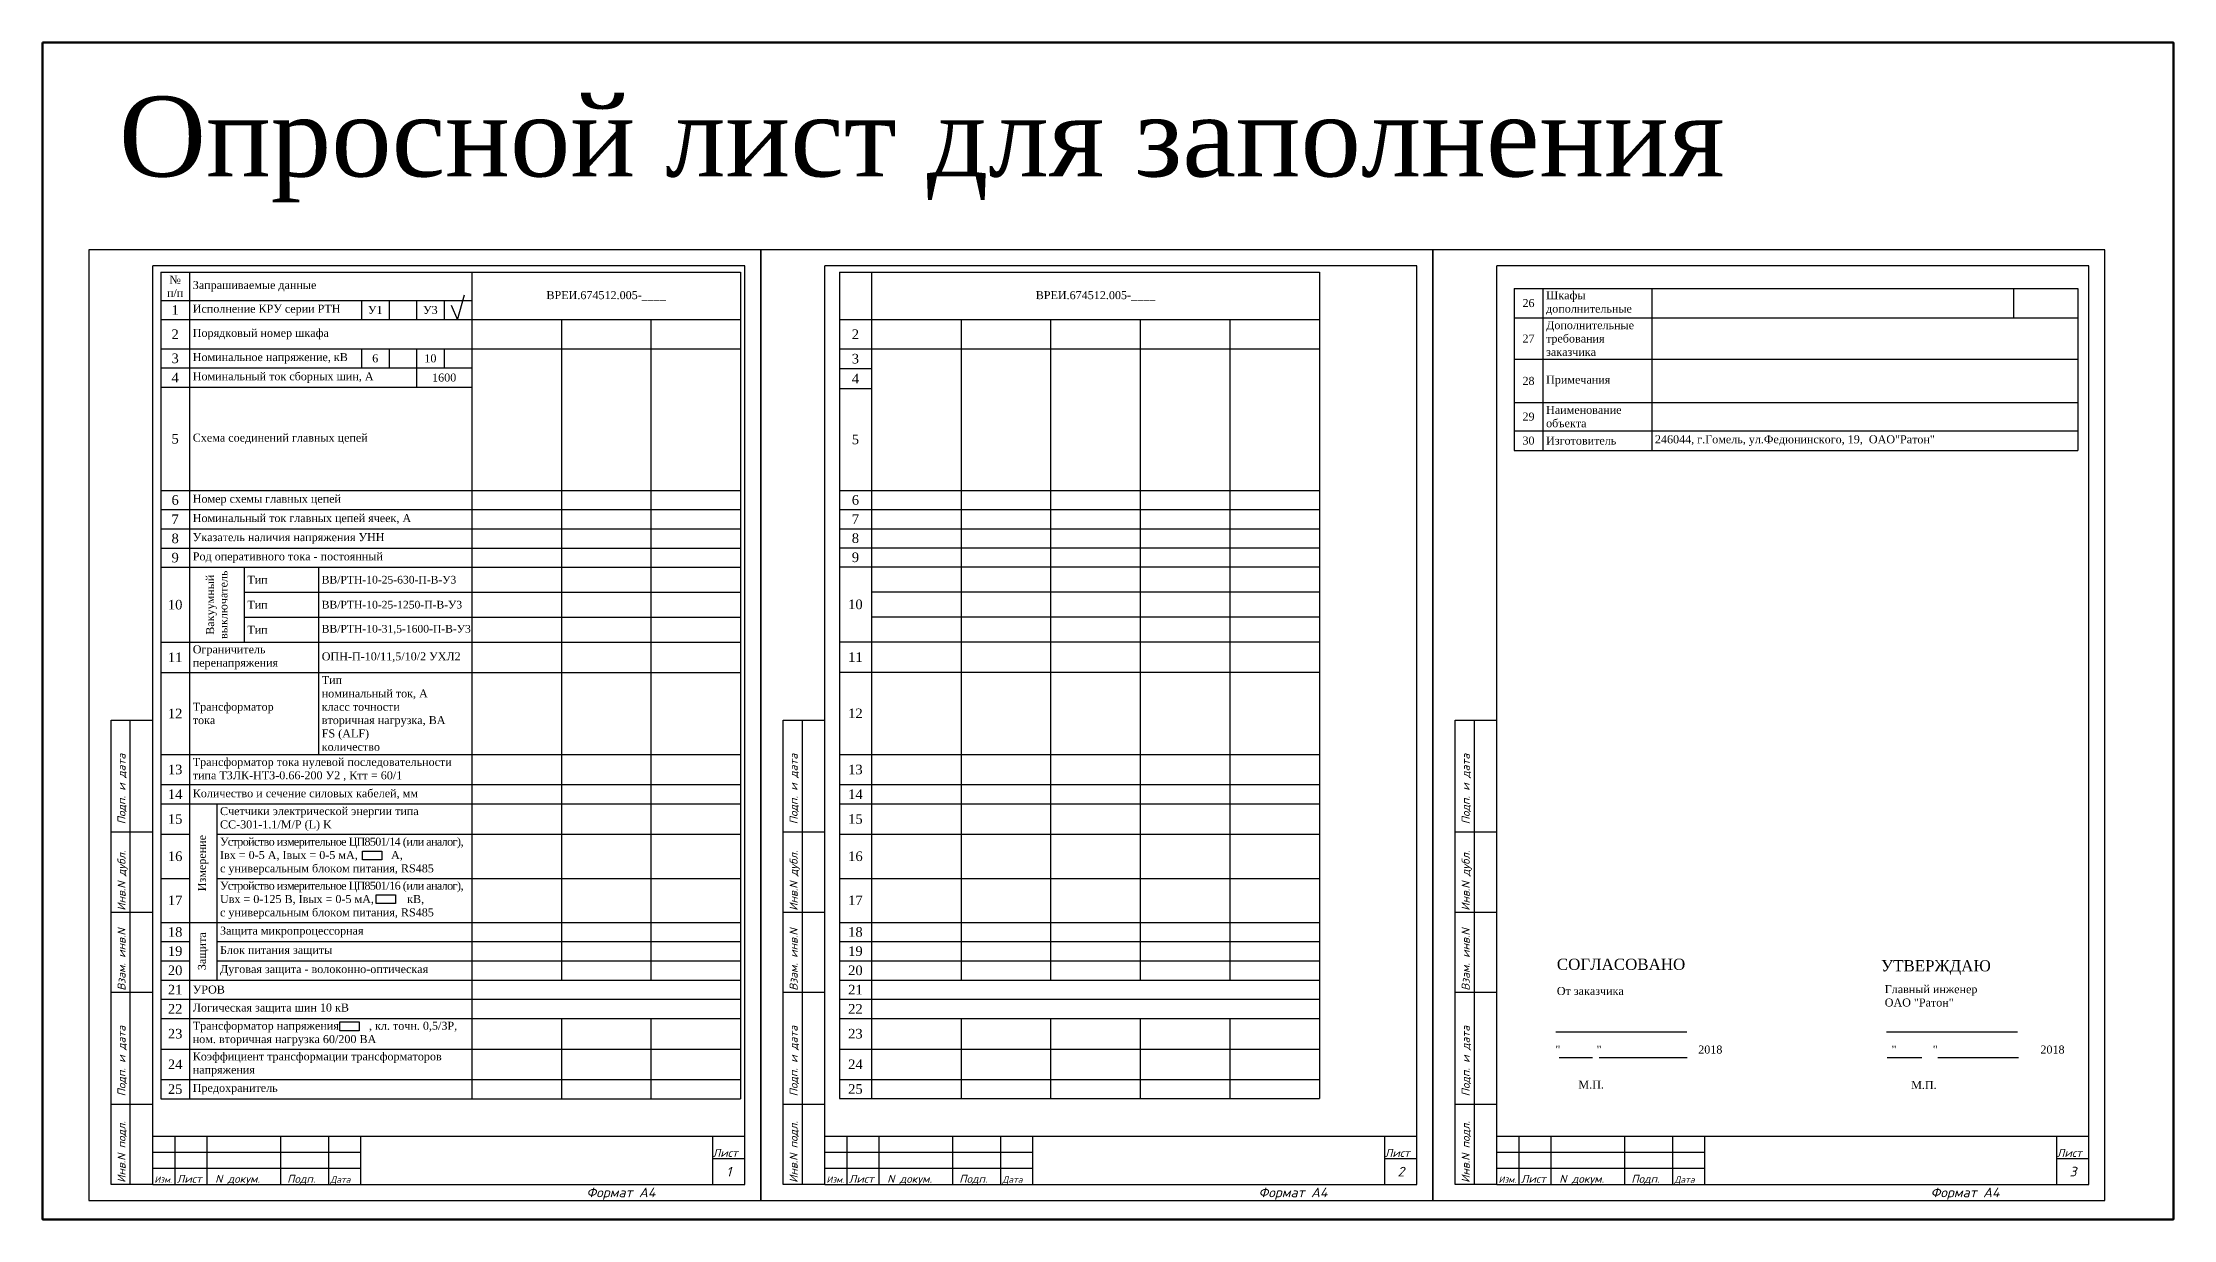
# Model space of a CAD drawing. Extents: x -115 to 1245, y -69 to 298.
# Drawn here: x -115 to 551, y -69 to 298 of the extents above; entities that cross this region are included whole.
import ezdxf
from ezdxf.enums import TextEntityAlignment as Align

# ---------------------------------------------------------------- set-up
doc = ezdxf.new("R2010")
doc.units = 0
doc.header["$MEASUREMENT"] = 0
doc.layers.get('0').update_dxf_attribs({"linetype": 'CONTINUOUS'})
doc.layers.add('1', color=7, linetype='CONTINUOUS')
doc.styles.add('ESKD1', font='simplex.shx', dxfattribs={"oblique": 15, "height": 3})
doc.styles.add('SIM', font='simplex.shx', dxfattribs={"oblique": 15})
doc.styles.get("Standard").update_dxf_attribs({"font": 'TIMES.TTF', "height": 2.5})
doc.styles.add('Бланк', font='TIMES.TTF', dxfattribs={"height": 2.5})
doc.styles.add('ОЛ', font='TIMES.TTF')

# ---------------------------------------------------------------- blocks, each defined once
blk = doc.blocks.new('*T36')
at = {"color": 0, "linetype": 'ByBlock', "lineweight": -2, "transparency": 16777216}
for p, q in [((0, 0), (176.19, 0)), ((0, 0), (0, -22.13)), ((9, 0), (9, -22.13)), ((43, 0), (43, -22.13)), ((156, 0), (156, -9.19)), ((176.19, 0), (176.19, -22.13)), ((0, -9.19), (176.19, -9.19)), ((0, -22.13), (176.19, -22.13))]:
    blk.add_line(p, q, dxfattribs=at)
at = {"color": 0, "transparency": 16777216, "char_height": 2.5, "style": 'Бланк'}
for s, insert, width, attachment_point in [('26', (4.5, -4.59), 7, 5), ('Шкафы дополнительные', (10, -4.59), 32, 4), ('Дополнительные требования заказчика', (10, -15.66), 32, 4), ('27', (4.5, -15.66), 7, 5)]:
    blk.add_mtext(s, dxfattribs=dict(at, insert=insert, width=width, attachment_point=attachment_point))
blk = doc.blocks.new('*U12')
at = {"linetype": 'Continuous'}
blk.add_line((0, 0), (0, -297), dxfattribs=at)
at = {"layer": '1', "color": 0}
for p, q in [((210, 0), (0, 0)), ((210, -297), (210, 0)), ((20, -292), (20, -5)), ((205, -5), (20, -5)), ((205, -292), (205, -5)), ((7, -292), (7, -147)), ((7, -147), (20, -147)), ((13, -292), (13, -147)), ((20, -182), (7, -182)), ((20, -207), (7, -207)), ((20, -232), (7, -232)), ((20, -267), (7, -267)), ((205, -277), (20, -277)), ((27, -292), (27, -277)), ((37, -292), (37, -277)), ((60, -292), (60, -277)), ((75, -292), (75, -277)), ((85, -292), (85, -277)), ((195, -292), (195, -277)), ((85, -282), (20, -282)), ((205, -284), (195, -284)), ((20, -292), (7, -292)), ((85, -287), (20, -287)), ((20, -292), (205, -292)), ((0, -297), (210, -297))]:
    blk.add_line(p, q, dxfattribs=at)
at = {"style": 'ОЛ', "flags": 2}
for tag, height, p in [('НОМЕР', 3, (140, -281.62)), ('ОБЪЕКТ', 2, (140, -287.4))]:
    blk.add_attdef(tag, text='', height=height, dxfattribs=at).set_placement(p, align=Align.MIDDLE_CENTER)
at = {"style": 'ESKD1', "oblique": 15}
blk.add_attdef('ЛИСТ', text='', height=3, dxfattribs=at).set_placement((200, -288), align=Align.MIDDLE_CENTER)
at = {"layer": '1', "color": 0, "style": 'SIM', "oblique": 15}
for s, p in [('Подп. и дата', (11.5, -179.5)), ('Инв.N дубл.', (11.5, -206.5)), ('Взам. инв.N', (11.5, -231.5)), ('Подп. и дата', (11.5, -264.5)), ('Инв.N подл.', (11.5, -291.5))]:
    blk.add_text(s, height=2.5, rotation=90, dxfattribs=at).set_placement(p)
for s, height, p in [('Лист', 2.5, (194.97, -283.41)), ('Изм.', 2, (20.5, -291.5)), ('Лист', 2.5, (27.5, -291.5)), ('N докум.', 2.5, (39.5, -291.5)), ('Подп.', 2.5, (62, -291.5)), ('Дата', 2, (75.5, -291.5)), ('Формат А4', 3, (155.5, -296))]:
    blk.add_text(s, height=height, dxfattribs=at).set_placement(p)
blk = doc.blocks.new('*T37')
at = {"color": 0, "linetype": 'ByBlock', "lineweight": -2, "transparency": 16777216}
for p, q in [((0, 0), (176.19, 0)), ((0, 0), (0, -28.51)), ((9, 0), (9, -28.51)), ((43, 0), (43, -28.51)), ((176.19, 0), (176.19, -28.51)), ((0, -13.51), (176.19, -13.51)), ((0, -22.29), (176.19, -22.29)), ((0, -28.51), (176.19, -28.51))]:
    blk.add_line(p, q, dxfattribs=at)
at = {"color": 0, "transparency": 16777216, "char_height": 2.5, "style": 'Бланк'}
for s, insert, width, attachment_point in [('28', (4.5, -6.75), 7, 5), ('Примечания', (10, -6.75), 32, 4), ('29', (4.5, -17.9), 7, 5), ('Наименование объекта', (10, -17.9), 32, 4), ('30', (4.5, -25.4), 7, 5), ('Изготовитель', (10, -25.4), 32, 4), ('{\\fTimes New Roman Cyr|b0|i0|c204|p18;\\C256;246044, г.Гомель, ул.Федюнинского, 19,  ОАО"Ратон"}', (44, -25.4), 131.1867, 4)]:
    blk.add_mtext(s, dxfattribs=dict(at, insert=insert, width=width, attachment_point=attachment_point))
blk = doc.blocks.new('*T38')
at = {"color": 0, "linetype": 'ByBlock', "lineweight": -2, "transparency": 16777216}
for p, q in [((0, 0), (150, 0)), ((0, 0), (0, -258.11)), ((10, 0), (10, -258.11)), ((150, 0), (150, -258.11)), ((0, -14.78), (150, -14.78)), ((38, -14.78), (38, -221.09)), ((66, -14.78), (66, -221.09)), ((94, -14.78), (94, -221.09)), ((122, -14.78), (122, -221.09)), ((0, -23.9), (150, -23.9)), ((0, -30.11), (10, -30.11)), ((0, -36.31), (10, -36.31)), ((0, -68.15), (150, -68.15)), ((0, -74.15), (150, -74.15)), ((0, -80.1), (150, -80.1)), ((0, -86.05), (150, -86.05)), ((0, -92.05), (150, -92.05)), ((10, -99.87), (150, -99.87)), ((10, -107.67), (150, -107.67)), ((0, -115.47), (150, -115.47)), ((0, -124.92), (150, -124.92)), ((0, -150.65), (150, -150.65)), ((0, -160.05), (150, -160.05)), ((0, -166.05), (150, -166.05)), ((0, -175.57), (150, -175.57)), ((0, -189.33), (150, -189.33)), ((0, -203.09), (150, -203.09)), ((0, -209.09), (150, -209.09)), ((0, -215.09), (150, -215.09)), ((0, -221.09), (150, -221.09)), ((0, -227.09), (150, -227.09)), ((0, -233.09), (150, -233.09)), ((38, -233.09), (38, -258.11)), ((66, -233.09), (66, -258.11)), ((94, -233.09), (94, -258.11)), ((122, -233.09), (122, -258.11)), ((0, -242.67), (150, -242.67)), ((0, -252.19), (150, -252.19)), ((0, -258.11), (150, -258.11))]:
    blk.add_line(p, q, dxfattribs=at)
at = {"color": 0, "transparency": 16777216, "attachment_point": 5}
for s, insert, char_height, width in [('ВРЕИ.674512.005-____', (80, -7.39), 2.5, 139.88), ('2', (5, -19.34), 3, 9.88), ('3', (5, -27.01), 3, 9.88), ('4', (5, -33.21), 3, 9.88), ('5', (5, -52.23), 3, 9.88), ('6', (5, -71.15), 3, 9.88), ('7', (5, -77.13), 3, 9.88), ('8', (5, -83.08), 3, 9.88), ('9', (5, -89.05), 3, 9.88), ('10', (5, -103.76), 3, 9.88), ('11', (5, -120.2), 3, 9.88), ('12', (5, -137.79), 3, 9.88), ('13', (5, -155.35), 3, 9.88), ('14', (5, -163.05), 3, 9.88), ('15', (5, -170.81), 3, 9.88), ('16', (5, -182.45), 3, 9.88), ('17', (5, -196.21), 3, 9.88), ('18', (5, -206.09), 3, 9.88), ('19', (5, -212.09), 3, 9.88), ('20', (5, -218.09), 3, 9.88), ('21', (5, -224.09), 3, 9.88), ('22', (5, -230.09), 3, 9.88), ('23', (5, -237.88), 3, 9.88), ('24', (5, -247.43), 3, 9.88), ('25', (5, -255.15), 3, 9.88)]:
    blk.add_mtext(s, dxfattribs=dict(at, insert=insert, char_height=char_height, width=width))
blk = doc.blocks.new('*T39')
at = {"color": 0, "linetype": 'ByBlock', "lineweight": -2, "transparency": 16777216}
for p, q in [((0, 0), (181.18, 0)), ((0, 0), (0, -258.19)), ((9, 0), (9, -258.19)), ((97.18, 0), (97.18, -258.19)), ((181.18, 0), (181.18, -258.19)), ((0, -8.78), (97.18, -8.78)), ((62.7, -8.78), (62.7, -14.78)), ((71.32, -8.78), (71.32, -14.78)), ((79.94, -8.78), (79.94, -14.78)), ((88.56, -8.78), (88.56, -14.78)), ((0, -14.78), (181.18, -14.78)), ((125.18, -14.78), (125.18, -221.09)), ((153.18, -14.78), (153.18, -221.09)), ((0, -23.9), (181.18, -23.9)), ((62.7, -23.9), (62.7, -29.9)), ((71.32, -23.9), (71.32, -29.9)), ((79.94, -23.9), (79.94, -35.9)), ((88.56, -23.9), (88.56, -29.9)), ((0, -29.9), (97.18, -29.9)), ((0, -35.9), (97.18, -35.9)), ((0, -68.15), (181.18, -68.15)), ((0, -74.15), (181.18, -74.15)), ((0, -80.15), (181.18, -80.15)), ((0, -86.15), (181.18, -86.15)), ((0, -92.15), (181.18, -92.15)), ((26.05, -92.15), (26.05, -115.55)), ((49.3, -92.15), (49.3, -150.65)), ((26.05, -99.95), (181.18, -99.95)), ((26.05, -107.75), (181.18, -107.75)), ((0, -115.55), (181.18, -115.55)), ((0, -125.01), (181.18, -125.01)), ((0, -150.65), (181.18, -150.65)), ((0, -160.05), (181.18, -160.05)), ((0, -166.05), (181.18, -166.05)), ((17.51, -166.05), (17.51, -221.09)), ((0, -175.57), (9, -175.57)), ((17.51, -175.57), (181.18, -175.57)), ((0, -189.33), (9, -189.33)), ((17.51, -189.33), (181.18, -189.33)), ((0, -203.09), (181.18, -203.09)), ((0, -209.09), (9, -209.09)), ((17.51, -209.09), (181.18, -209.09)), ((0, -215.09), (9, -215.09)), ((17.51, -215.09), (181.18, -215.09)), ((0, -221.09), (181.18, -221.09)), ((0, -227.09), (181.18, -227.09)), ((0, -233.09), (181.18, -233.09)), ((125.18, -233.09), (125.18, -258.19)), ((153.18, -233.09), (153.18, -258.19)), ((0, -242.68), (181.18, -242.68)), ((0, -252.19), (181.18, -252.19)), ((0, -258.19), (181.18, -258.19))]:
    blk.add_line(p, q, dxfattribs=at)
at = {"color": 0, "transparency": 16777216, "style": 'Бланк'}
for s, insert, char_height, width, attachment_point in [('№\\Pп/п', (4.5, -4.39), 2.5, 7, 5), ('Запрашиваемые данные', (10, -4.39), 2.5, 86.1832, 4), ('ВРЕИ.674512.005-____', (139.18, -7.39), 2.5, 82, 5), ('1', (4.5, -11.78), 3, 7, 5), ('Исполнение КРУ серии РТН', (10, -11.78), 2.5, 51.7036, 4), ('У1', (67.01, -11.78), 2.5, 6.6199, 5), ('У3', (84.25, -11.78), 2.5, 6.6199, 5), ('2', (4.5, -19.34), 3, 7, 5), ('Порядковый номер шкафа ', (10, -19.34), 2.5, 86.1832, 4), ('3', (4.5, -26.9), 3, 7, 5), ('Номинальное напряжение, кВ', (10, -26.9), 2.5, 51.7036, 4), ('6', (67.01, -26.9), 2.5, 6.6199, 5), ('10', (84.25, -26.9), 2.5, 6.6199, 5), ('4', (4.5, -32.9), 3, 7, 5), ('Номинальный ток сборных шин, А', (10, -32.9), 2.5, 68.9434, 4), ('1600', (88.56, -32.9), 2.5, 15.2398, 5), ('5', (4.5, -52.03), 3, 7, 5), ('{\\C256;Схема соединений главных цепей}', (10, -52.03), 2.5, 86.1832, 4), ('6', (4.5, -71.15), 3, 7, 5), ('{\\C256;Номер схемы главных цепей}', (10, -71.15), 2.5, 86.1832, 4), ('7', (4.5, -77.15), 3, 7, 5), ('Номинальный ток главных цепей ячеек, А', (10, -77.15), 2.5, 86.1832, 4), ('8', (4.5, -83.15), 3, 7, 5), ('Указатель наличия напряжения УНН', (10, -83.15), 2.5, 86.1832, 4), ('9', (4.5, -89.15), 3, 7, 5), ('{\\C256;Род оперативного тока - постоянный}', (10, -89.15), 2.5, 86.1832, 4), ('Тип', (27.05, -96.05), 2.5, 21.2484, 4), ('ВВ/РТН-10-25-630-П-В-У3 ', (50.3, -96.05), 2.4, 45.8844, 4), ('10', (4.5, -103.85), 3, 7, 5), ('Тип', (27.05, -103.85), 2.5, 21.2484, 4), ('ВВ/РТН-10-25-1250-П-В-У3 ', (50.3, -103.85), 2.4, 45.8844, 4), ('Тип', (27.05, -111.65), 2.5, 21.2484, 4), ('ВВ/РТН-10-31,5-1600-П-В-У3 ', (50.3, -111.65), 2.4, 45.8844, 4), ('11', (4.5, -120.28), 3, 7, 5), ('Ограничитель перенапряжения', (10, -120.28), 2.5, 38.2988, 4), ('\\A1;{\\C256;ОПН\\fTimes New Roman|b0|i0|c238|p18;-\\fTimes New Roman|b0|i0|c204|p18;П\\fTimes New Roman|b0|i0|c238|p18;-\\fTimes New Roman|b0|i0|c204|p18;10\\fTimes New Roman|b0|i0|c238|p18;/\\fTimes New Roman|b0|i0|c204|p18;11,5\\fTimes New Roman|b0|i0|c238|p18;/10/\\fTimes New Roman|b0|i0|c204|p18;2\\fTimes New Roman|b0|i0|c238|p18; \\fTimes New Roman|b0|i0|c204|p18;УХЛ2}', (50.3, -120.28), 2.5, 45.8844, 4), ('{\\C256;Тип    \\fTimes New Roman|b0|i0|c238|p18;\\P\\fTimes New Roman|b0|i0|c204|p18;номинальный ток, А\\Pкласс точности\\Pвторичная нагрузка\\fTimes New Roman|b0|i0|c238|p18;, \\fTimes New Roman|b0|i0|c204|p18;ВА\\PFS (ALF)\\Pколичество}', (50.3, -137.83), 2.5, 45.8844, 4), ('12', (4.5, -137.83), 3, 7, 5), ('{\\C256;Трансформатор \\Pтока }', (10, -137.83), 2.5, 38.2988, 4), ('{\\C256;Трансформатор тока нулевой последовательности типа ТЗЛК-НТЗ-0.66-200 У2 , Ктт = 60/1        }', (10, -155.35), 2.5, 86.1832, 4), ('13', (4.5, -155.35), 3, 7, 5), ('14', (4.5, -163.05), 3, 7, 5), ('Количество и сечение силовых кабелей, мм', (10, -163.05), 2.5, 86.1832, 4), ('15', (4.5, -170.81), 3, 7, 5), ('Счетчики электрической энергии типа \\P{\\C256;СС-301-1.1/М/P (L) K }', (18.51, -170.81), 2.5, 77.6757, 4), ('{\\T0.9;\\C256;Устройство измерительное ЦП\\fTimes New Roman|b0|i0|c238|p18;8501/14\\fTimes New Roman|b0|i0|c204|p18; (или аналог)\\fTimes New Roman|b0|i0|c238|p18;,\\fTimes New Roman|b0|i0|c204|p18;\\T1;\\C1; \\fTimes New Roman|b0|i0|c238|p18;\\C0;I}вх {\\fTimes New Roman|b0|i0|c238|p18;= 0-5 }А{\\fTimes New Roman|b0|i0|c238|p18;, I}вых {\\fTimes New Roman|b0|i0|c238|p18;= }0-5{\\fTimes New Roman|b0|i0|c238|p18; }мА{\\fTimes New Roman|b0|i0|c238|p18;,   }  {\\fTimes New Roman|b0|i0|c238|p18;      }А, \\Pс универсальным блоком питания{\\fTimes New Roman|b0|i0|c238|p18;, RS485} ', (18.51, -182.45), 2.5, 77.6757, 4), ('16', (4.5, -182.45), 3, 7, 5), ('{\\H1.25x;\\T0.9;\\C256;Устройство измерительное ЦП\\fTimes New Roman|b0|i0|c238|p18;8501/16\\fTimes New Roman|b0|i0|c204|p18; (или аналог),\\fTimes New Roman|b0|i0|c238|p18;\\T1; \\C0; U\\fTimes New Roman|b0|i0|c204|p18;вх \\fTimes New Roman|b0|i0|c238|p18;= 0-125 \\fTimes New Roman|b0|i0|c204|p18;В\\fTimes New Roman|b0|i0|c238|p18;, I\\fTimes New Roman|b0|i0|c204|p18;вых \\fTimes New Roman|b0|i0|c238|p18;= \\fTimes New Roman|b0|i0|c204|p18;0-5\\fTimes New Roman|b0|i0|c238|p18; \\fTimes New Roman|b0|i0|c204|p18;мА\\fTimes New Roman|b0|i0|c238|p18;,           \\fTimes New Roman|b0|i0|c204|p18;кВ\\fTimes New Roman|b0|i0|c238|p18;, \\fTimes New Roman|b0|i0|c204|p18;\\Pс универсальным блоком питания\\fTimes New Roman|b0|i0|c238|p18;, RS485} ', (18.51, -196.21), 2, 77.6757, 4), ('17', (4.5, -196.21), 3, 7, 5), ('18', (4.5, -206.09), 3, 7, 5), ('Защита микропроцессорная ', (18.51, -206.09), 2.5, 77.6757, 4), ('19', (4.5, -212.09), 3, 7, 5), ('Блок питания защиты', (18.51, -212.09), 2.5, 77.6757, 4), ('20', (4.5, -218.09), 3, 7, 5), ('Дуговая защита - волоконно-оптическая ', (18.51, -218.09), 2.5, 77.6757, 4), ('21', (4.5, -224.09), 3, 7, 5), ('УРОВ', (10, -224.09), 2.5, 86.1832, 4), ('22', (4.5, -230.09), 3, 7, 5), ('Логическая защита шин 10 кВ', (10, -230.09), 2.5, 86.1832, 4), ('23', (4.5, -237.88), 3, 7, 5), ('\\A1;Трансформатор напряжения          , кл. точн. 0,5/3Р, ном. вторичная нагрузка 60/200 ВА ', (10, -237.88), 2.5, 86.1832, 4), ('24', (4.5, -247.44), 3, 7, 5), ('{\\C256;Коэффициент трансформации трансформаторов напряжения        }', (10, -247.44), 2.5, 86.1832, 4), ('25', (4.5, -255.19), 3, 7, 5), ('{\\C256;Предохранитель}', (10, -255.19), 2.5, 86.1832, 4)]:
    blk.add_mtext(s, dxfattribs=dict(at, insert=insert, char_height=char_height, width=width, attachment_point=attachment_point))
at = {"color": 0, "transparency": 16777216, "char_height": 2.5, "attachment_point": 5, "rotation": 90, "style": 'Бланк'}
for s, insert, width in [('{\\C256;Вакуумный\\Pвыключатель}', (17.53, -103.85), 21.4), ('{\\C256;Измерение}', (13.25, -184.57), 35.0316), ('{\\C256;Защита}', (13.25, -212.09), 16)]:
    blk.add_mtext(s, dxfattribs=dict(at, insert=insert, width=width))

msp = doc.modelspace()

# ---------------------------------------------------------------- linework, layer by layer
for p, q in [((12.63, 216.34), (14.66, 211.74)), ((14.66, 211.74), (16.88, 219.5)), ((357.79, -10.67), (398.8, -10.67)), ((461.14, -10.67), (502.14, -10.67)), ((369.32, -18.86), (358.83, -18.86)), ((398.91, -18.86), (371.4, -18.86)), ((472.15, -18.86), (461.36, -18.86)), ((502.4, -18.86), (477.16, -18.86))]:
    msp.add_line(p, q)
at = {"color": 4, "lineweight": 50}
msp.add_lwpolyline([(-114.99, 298.32), (550.8, 298.32), (550.8, -69.29), (-114.99, -69.29)], close=True, dxfattribs=at)
for points in [[(-15.02, 45.79), (-9, 45.79), (-9, 43.02), (-15.02, 43.02)], [(-10.75, 32.11), (-4.72, 32.11), (-4.72, 29.35), (-10.75, 29.35)], [(-22.08, -7.59), (-16.05, -7.59), (-16.05, -10.35), (-22.08, -10.35)]]:
    msp.add_lwpolyline(points, close=True)

# ---------------------------------------------------------------- block references
ref = msp.add_blockref('*U12', (-100.58, 233.63))
ref.add_attrib('ЛИСТ', '1', dxfattribs={"height": 3, "style": 'ESKD1', "oblique": 15}).set_placement((99.42, -54.37), align=Align.MIDDLE_CENTER)
ref = msp.add_blockref('*U12', (109.42, 233.63))
ref.add_attrib('ЛИСТ', '2', dxfattribs={"height": 3, "style": 'ESKD1', "oblique": 15}).set_placement((309.42, -54.37), align=Align.MIDDLE_CENTER)
ref = msp.add_blockref('*U12', (319.42, 233.63))
ref.add_attrib('ЛИСТ', '3', dxfattribs={"height": 3, "style": 'ESKD1', "oblique": 15}).set_placement((519.42, -54.37), align=Align.MIDDLE_CENTER)
for name, p in [('*T39', (-78.07, 226.58)), ('*T38', (133.99, 226.58)), ('*T36', (344.8, 221.53)), ('*T37', (344.8, 199.39))]:
    msp.add_blockref(name, p)

# ---------------------------------------------------------------- texts
at = {"color": 1, "insert": (-91.16, 281.51), "char_height": 25, "width": 648.2247, "attachment_point": 1, "style": 'Бланк'}
msp.add_mtext('Опросной лист для заполнения', dxfattribs=at)
at = {"attachment_point": 1}
for s, insert, char_height, width in [('СОГЛАСОВАНО', (358.15, 12.16), 3.5, 50.2832), ('{\\fTimes New Roman|b0|i0|c204|p18;УТВЕРЖДАЮ}', (459.49, 11.69), 3.5, 50.2832), ('{\\fTimes New Roman|b0|i0|c204|p18;От заказчика}', (358.15, 3.31), 2.5, 50.2832), ('Главный инженер \\PОАО "Ратон"', (460.61, 3.88), 2.5, 69.3767), ('"            "                                2018                                                        "            "                                  2018', (357.71, -14.98), 2.5, 172.7295), ('{\\fTimes New Roman|b0|i0|c204|p18;М.П.}', (364.9, -25.94), 2.5, 12.0026), ('{\\fTimes New Roman|b0|i0|c204|p18;М.П.}', (468.86, -26.05), 2.5, 12.0026)]:
    msp.add_mtext(s, dxfattribs=dict(at, insert=insert, char_height=char_height, width=width))

doc.saveas('drawing.dxf')
